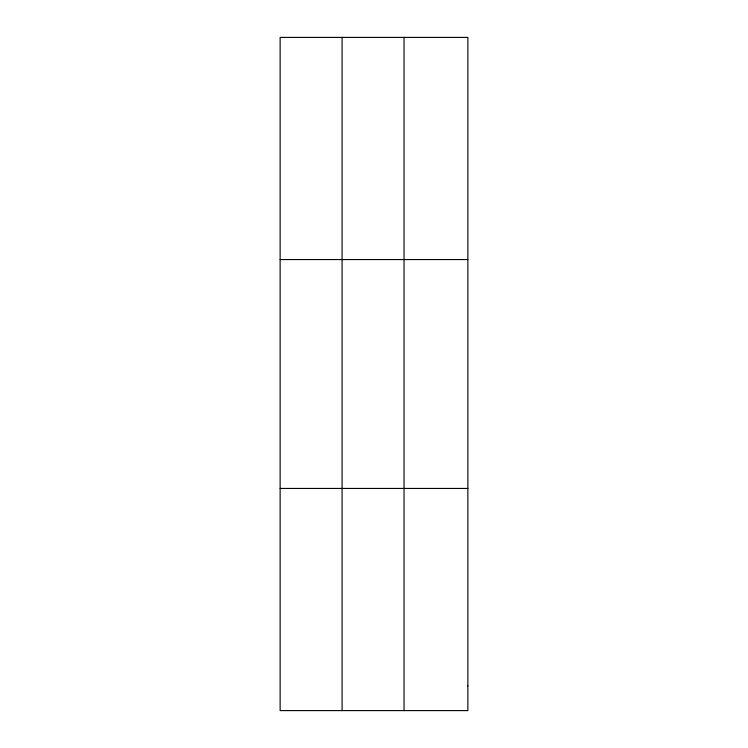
<?xml version="1.0" encoding="UTF-8"?>
<svg xmlns="http://www.w3.org/2000/svg" width="748" height="748" viewBox="0 0 748 748"><rect width="100%" height="100%" fill="white"/><g stroke="black" fill="none" stroke-linecap="round" stroke-linejoin="round"><path stroke-width="1.12" d="M342.088 710.6L342.088 37.4M404.042 710.6L404.042 37.4M280.135 259.556L467.865 259.556M280.135 488.444L467.865 488.444M467.865 685.916L467.865 710.6L280.135 710.6L280.135 37.4L467.865 37.4L467.865 685.916"/></g></svg>
